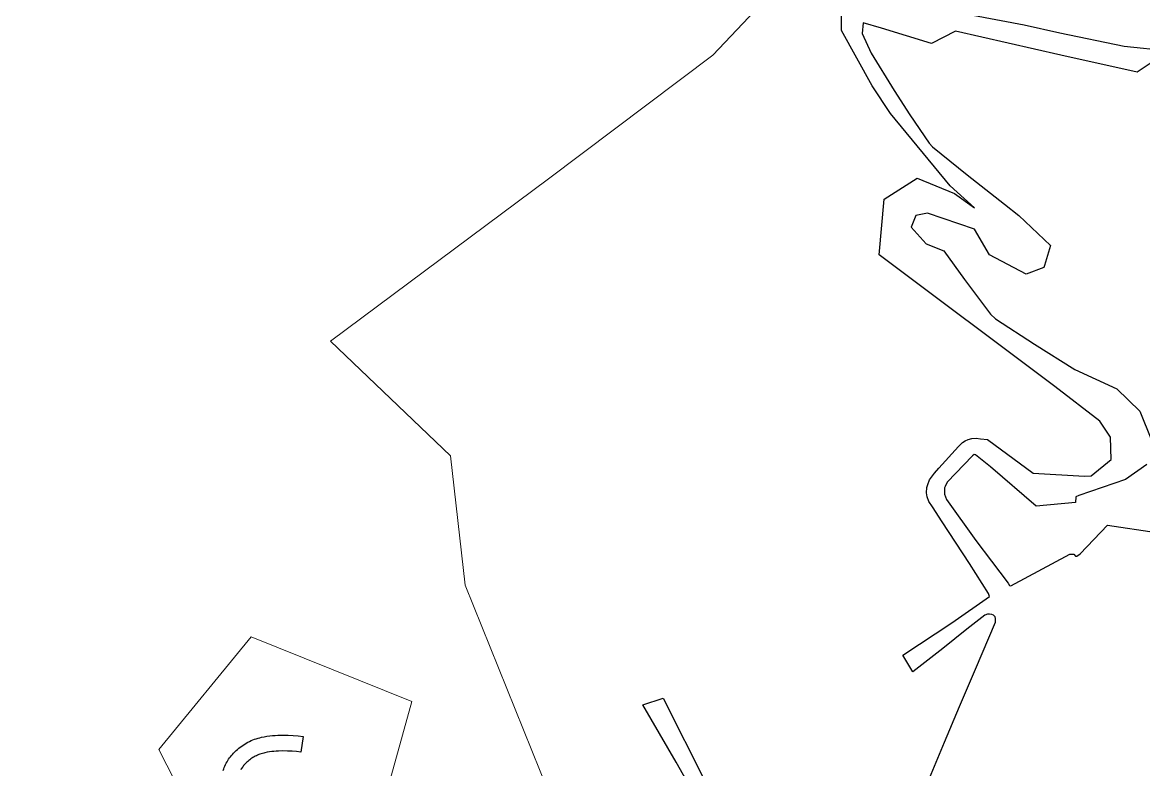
# Model space of a CAD drawing. Header units: millimetres. Extents: x 617751 to 636088, y 68402 to 77988.
# Drawn here: x 623959 to 624566, y 70603 to 71007 of the extents above; entities that cross this region are included whole.
import ezdxf

# ---------------------------------------------------------------- set-up
doc = ezdxf.new("R2010")
doc.units = ezdxf.units.MM
doc.header["$LTSCALE"] = 3
doc.header["$MEASUREMENT"] = 0
doc.layers.add('ALINHAMENTO PREDIAL', color=120, linetype='Continuous')
doc.layers.add('BAIRRO', color=30, linetype='Continuous')

msp = doc.modelspace()

# ---------------------------------------------------------------- linework, layer by layer
at = {"layer": 'ALINHAMENTO PREDIAL'}
for points in [[(624450.06, 70597.98), (624458.15, 70617.44), (624466.23, 70636.9), (624474.93, 70656.97), (624485.79, 70682.53), (624485.89, 70684.45), (624485.63, 70685.44), (624484.77, 70686.3), (624483.84, 70686.61), (624482.49, 70686.87), (624481.48, 70686.87), (624480.06, 70686.3), (624470.34, 70678.66), (624457.33, 70668.15), (624440.98, 70655.59), (624435.69, 70664.55), (624462.19, 70682.11), (624482.58, 70696.31), (624482.03, 70698.09), (624471.71, 70714.23), (624456.94, 70736.81), (624451.74, 70745.03), (624449.76, 70747.88), (624448.89, 70750.3), (624448.45, 70752.58), (624448.71, 70755.34), (624449.14, 70756.97), (624450.15, 70759.58), (624452.73, 70763.12), (624455.2, 70765.9), (624465.68, 70777.6), (624467.95, 70779.79), (624469.38, 70780.69), (624470.93, 70781.37), (624472.99, 70781.98), (624475.3, 70782.15), (624477.68, 70781.75), (624481.52, 70781.42), (624506.22, 70763.15), (624534.07, 70761.59), (624537.58, 70761.79), (624548.41, 70770.52), (624548.08, 70782.63), (624542.33, 70791.32), (624517.97, 70810.17), (624422.76, 70881.43), (624425.54, 70911.62), (624443.46, 70923), (624463.62, 70914.55), (624474.38, 70906.78), (624461.31, 70918.86), (624428.99, 70957.87), (624419.01, 70972.87), (624402.47, 71002.93), (624402.38, 71012.69)], [(624450.06, 70597.98), (624458.15, 70617.44), (624466.23, 70636.9), (624474.93, 70656.97), (624485.79, 70682.53), (624485.89, 70684.45), (624485.63, 70685.44), (624484.77, 70686.3), (624483.84, 70686.61), (624482.49, 70686.87), (624481.48, 70686.87), (624480.06, 70686.3), (624470.34, 70678.66), (624457.33, 70668.15), (624440.98, 70655.59), (624435.69, 70664.55), (624462.19, 70682.11), (624482.58, 70696.31), (624482.03, 70698.09), (624471.71, 70714.23), (624456.94, 70736.81), (624451.74, 70745.03), (624449.76, 70747.88), (624448.89, 70750.3), (624448.45, 70752.58), (624448.71, 70755.34), (624449.14, 70756.97), (624450.15, 70759.58), (624452.73, 70763.12), (624455.2, 70765.9), (624465.68, 70777.6), (624467.95, 70779.79), (624469.38, 70780.69), (624470.93, 70781.37), (624472.99, 70781.98), (624475.3, 70782.15), (624477.68, 70781.75), (624481.52, 70781.42), (624506.22, 70763.15), (624534.07, 70761.59), (624537.58, 70761.79), (624548.41, 70770.52), (624548.08, 70782.63), (624542.33, 70791.32), (624517.97, 70810.17), (624422.76, 70881.43), (624425.54, 70911.62), (624443.46, 70923), (624463.62, 70914.55), (624474.38, 70906.78), (624461.31, 70918.86), (624428.99, 70957.87), (624419.01, 70972.87), (624402.47, 71002.93), (624402.38, 71012.69)], [(624450.06, 70597.98), (624458.15, 70617.44), (624466.23, 70636.9), (624474.93, 70656.97), (624485.79, 70682.53), (624485.89, 70684.45), (624485.63, 70685.44), (624484.77, 70686.3), (624483.84, 70686.61), (624482.49, 70686.87), (624481.48, 70686.87), (624480.06, 70686.3), (624470.34, 70678.66), (624457.33, 70668.15), (624440.98, 70655.59), (624435.69, 70664.55), (624462.19, 70682.11), (624482.58, 70696.31), (624482.03, 70698.09), (624471.71, 70714.23), (624456.94, 70736.81), (624451.74, 70745.03), (624449.76, 70747.88), (624448.89, 70750.3), (624448.45, 70752.58), (624448.71, 70755.34), (624449.14, 70756.97), (624450.15, 70759.58), (624452.73, 70763.12), (624455.2, 70765.9), (624465.68, 70777.6), (624467.95, 70779.79), (624469.38, 70780.69), (624470.93, 70781.37), (624472.99, 70781.98), (624475.3, 70782.15), (624477.68, 70781.75), (624481.52, 70781.42), (624506.22, 70763.15), (624534.07, 70761.59), (624537.58, 70761.79), (624548.41, 70770.52), (624548.08, 70782.63), (624542.33, 70791.32), (624517.97, 70810.17), (624422.76, 70881.43), (624425.54, 70911.62), (624443.46, 70923), (624463.62, 70914.55), (624474.38, 70906.78), (624461.31, 70918.86), (624428.99, 70957.87), (624419.01, 70972.87), (624402.47, 71002.93), (624402.38, 71012.69)], [(624450.06, 70597.98), (624458.15, 70617.44), (624466.23, 70636.9), (624474.93, 70656.97), (624485.79, 70682.53), (624485.89, 70684.45), (624485.63, 70685.44), (624484.77, 70686.3), (624483.84, 70686.61), (624482.49, 70686.87), (624481.48, 70686.87), (624480.06, 70686.3), (624470.34, 70678.66), (624457.33, 70668.15), (624440.98, 70655.59), (624435.69, 70664.55), (624462.19, 70682.11), (624482.58, 70696.31), (624482.03, 70698.09), (624471.71, 70714.23), (624456.94, 70736.81), (624451.74, 70745.03), (624449.76, 70747.88), (624448.89, 70750.3), (624448.45, 70752.58), (624448.71, 70755.34), (624449.14, 70756.97), (624450.15, 70759.58), (624452.73, 70763.12), (624455.2, 70765.9), (624465.68, 70777.6), (624467.95, 70779.79), (624469.38, 70780.69), (624470.93, 70781.37), (624472.99, 70781.98), (624475.3, 70782.15), (624477.68, 70781.75), (624481.52, 70781.42), (624506.22, 70763.15), (624534.07, 70761.59), (624537.58, 70761.79), (624548.41, 70770.52), (624548.08, 70782.63), (624542.33, 70791.32), (624517.97, 70810.17), (624422.76, 70881.43), (624425.54, 70911.62), (624443.46, 70923), (624463.62, 70914.55), (624474.38, 70906.78), (624461.31, 70918.86), (624428.99, 70957.87), (624419.01, 70972.87), (624402.47, 71002.93), (624402.38, 71012.69)], [(624450.06, 70597.98), (624458.15, 70617.44), (624466.23, 70636.9), (624474.93, 70656.97), (624485.79, 70682.53), (624485.89, 70684.45), (624485.63, 70685.44), (624484.77, 70686.3), (624483.84, 70686.61), (624482.49, 70686.87), (624481.48, 70686.87), (624480.06, 70686.3), (624470.34, 70678.66), (624457.33, 70668.15), (624440.98, 70655.59), (624435.69, 70664.55), (624462.19, 70682.11), (624482.58, 70696.31), (624482.03, 70698.09), (624471.71, 70714.23), (624456.94, 70736.81), (624451.74, 70745.03), (624449.76, 70747.88), (624448.89, 70750.3), (624448.45, 70752.58), (624448.71, 70755.34), (624449.14, 70756.97), (624450.15, 70759.58), (624452.73, 70763.12), (624455.2, 70765.9), (624465.68, 70777.6), (624467.95, 70779.79), (624469.38, 70780.69), (624470.93, 70781.37), (624472.99, 70781.98), (624475.3, 70782.15), (624477.68, 70781.75), (624481.52, 70781.42), (624506.22, 70763.15), (624534.07, 70761.59), (624537.58, 70761.79), (624548.41, 70770.52), (624548.08, 70782.63), (624542.33, 70791.32), (624517.97, 70810.17), (624422.76, 70881.43), (624425.54, 70911.62), (624443.46, 70923), (624463.62, 70914.55), (624474.38, 70906.78), (624461.31, 70918.86), (624428.99, 70957.87), (624419.01, 70972.87), (624402.47, 71002.93), (624402.38, 71012.69)], [(624450.06, 70597.98), (624458.15, 70617.44), (624466.23, 70636.9), (624474.93, 70656.97), (624485.79, 70682.53), (624485.89, 70684.45), (624485.63, 70685.44), (624484.77, 70686.3), (624483.84, 70686.61), (624482.49, 70686.87), (624481.48, 70686.87), (624480.06, 70686.3), (624470.34, 70678.66), (624457.33, 70668.15), (624440.98, 70655.59), (624435.69, 70664.55), (624462.19, 70682.11), (624482.58, 70696.31), (624482.03, 70698.09), (624471.71, 70714.23), (624456.94, 70736.81), (624451.74, 70745.03), (624449.76, 70747.88), (624448.89, 70750.3), (624448.45, 70752.58), (624448.71, 70755.34), (624449.14, 70756.97), (624450.15, 70759.58), (624452.73, 70763.12), (624455.2, 70765.9), (624465.68, 70777.6), (624467.95, 70779.79), (624469.38, 70780.69), (624470.93, 70781.37), (624472.99, 70781.98), (624475.3, 70782.15), (624477.68, 70781.75), (624481.52, 70781.42), (624506.22, 70763.15), (624534.07, 70761.59), (624537.58, 70761.79), (624548.41, 70770.52), (624548.08, 70782.63), (624542.33, 70791.32), (624517.97, 70810.17), (624422.76, 70881.43), (624425.54, 70911.62), (624443.46, 70923), (624463.62, 70914.55), (624474.38, 70906.78), (624461.31, 70918.86), (624428.99, 70957.87), (624419.01, 70972.87), (624402.47, 71002.93), (624402.38, 71012.69)], [(624450.06, 70597.98), (624458.15, 70617.44), (624466.23, 70636.9), (624474.93, 70656.97), (624485.79, 70682.53), (624485.89, 70684.45), (624485.63, 70685.44), (624484.77, 70686.3), (624483.84, 70686.61), (624482.49, 70686.87), (624481.48, 70686.87), (624480.06, 70686.3), (624470.34, 70678.66), (624457.33, 70668.15), (624440.98, 70655.59), (624435.69, 70664.55), (624462.19, 70682.11), (624482.58, 70696.31), (624482.03, 70698.09), (624471.71, 70714.23), (624456.94, 70736.81), (624451.74, 70745.03), (624449.76, 70747.88), (624448.89, 70750.3), (624448.45, 70752.58), (624448.71, 70755.34), (624449.14, 70756.97), (624450.15, 70759.58), (624452.73, 70763.12), (624455.2, 70765.9), (624465.68, 70777.6), (624467.95, 70779.79), (624469.38, 70780.69), (624470.93, 70781.37), (624472.99, 70781.98), (624475.3, 70782.15), (624477.68, 70781.75), (624481.52, 70781.42), (624506.22, 70763.15), (624534.07, 70761.59), (624537.58, 70761.79), (624548.41, 70770.52), (624548.08, 70782.63), (624542.33, 70791.32), (624517.97, 70810.17), (624422.76, 70881.43), (624425.54, 70911.62), (624443.46, 70923), (624463.62, 70914.55), (624474.38, 70906.78), (624461.31, 70918.86), (624428.99, 70957.87), (624419.01, 70972.87), (624402.47, 71002.93), (624402.38, 71012.69)], [(624450.06, 70597.98), (624458.15, 70617.44), (624466.23, 70636.9), (624474.93, 70656.97), (624485.79, 70682.53), (624485.89, 70684.45), (624485.63, 70685.44), (624484.77, 70686.3), (624483.84, 70686.61), (624482.49, 70686.87), (624481.48, 70686.87), (624480.06, 70686.3), (624470.34, 70678.66), (624457.33, 70668.15), (624440.98, 70655.59), (624435.69, 70664.55), (624462.19, 70682.11), (624482.58, 70696.31), (624482.03, 70698.09), (624471.71, 70714.23), (624456.94, 70736.81), (624451.74, 70745.03), (624449.76, 70747.88), (624448.89, 70750.3), (624448.45, 70752.58), (624448.71, 70755.34), (624449.14, 70756.97), (624450.15, 70759.58), (624452.73, 70763.12), (624455.2, 70765.9), (624465.68, 70777.6), (624467.95, 70779.79), (624469.38, 70780.69), (624470.93, 70781.37), (624472.99, 70781.98), (624475.3, 70782.15), (624477.68, 70781.75), (624481.52, 70781.42), (624506.22, 70763.15), (624534.07, 70761.59), (624537.58, 70761.79), (624548.41, 70770.52), (624548.08, 70782.63), (624542.33, 70791.32), (624517.97, 70810.17), (624422.76, 70881.43), (624425.54, 70911.62), (624443.46, 70923), (624463.62, 70914.55), (624474.38, 70906.78), (624461.31, 70918.86), (624428.99, 70957.87), (624419.01, 70972.87), (624402.47, 71002.93), (624402.38, 71012.69)], [(624473.5, 71011.15), (624501.32, 71006), (624520.68, 71001.62), (624555.43, 70994.45), (624579.92, 70991.91), (624562.61, 70980.41), (624521.24, 70989.47), (624464.23, 71002.58), (624451.17, 70995.83), (624424.08, 71004.24), (624414.19, 71006.96), (624413.52, 71001.18), (624418.44, 70990.68), (624430.88, 70970.41), (624439.48, 70957.29), (624449.94, 70941.92), (624451.68, 70939.97), (624470.48, 70924.71), (624490.6, 70908.81), (624498.52, 70902.72), (624515.57, 70886.39), (624512.28, 70875.72), (624511.93, 70874.57), (624502.45, 70870.88), (624482.49, 70881.38), (624474.39, 70895.32), (624449.04, 70904.01), (624442.67, 70902.75), (624440.08, 70896.35), (624448.29, 70887.33), (624457.9, 70883.52), (624469.03, 70867.99), (624483.09, 70849.25), (624485.78, 70846.72), (624506.92, 70833), (624528.82, 70819.38), (624551.44, 70808.93), (624564.03, 70796.74), (624570.22, 70781.05)], [(624473.5, 71011.15), (624501.32, 71006), (624520.68, 71001.62), (624555.43, 70994.45), (624579.92, 70991.91), (624562.61, 70980.41), (624521.24, 70989.47), (624464.23, 71002.58), (624451.17, 70995.83), (624424.08, 71004.24), (624414.19, 71006.96), (624413.52, 71001.18), (624418.44, 70990.68), (624430.88, 70970.41), (624439.48, 70957.29), (624449.94, 70941.92), (624451.68, 70939.97), (624470.48, 70924.71), (624490.6, 70908.81), (624498.52, 70902.72), (624515.57, 70886.39), (624512.28, 70875.72), (624511.93, 70874.57), (624502.45, 70870.88), (624482.49, 70881.38), (624474.39, 70895.32), (624449.04, 70904.01), (624442.67, 70902.75), (624440.08, 70896.35), (624448.29, 70887.33), (624457.9, 70883.52), (624469.03, 70867.99), (624483.09, 70849.25), (624485.78, 70846.72), (624506.92, 70833), (624528.82, 70819.38), (624551.44, 70808.93), (624564.03, 70796.74), (624570.22, 70781.05)], [(624473.5, 71011.15), (624501.32, 71006), (624520.68, 71001.62), (624555.43, 70994.45), (624579.92, 70991.91), (624562.61, 70980.41), (624521.24, 70989.47), (624464.23, 71002.58), (624451.17, 70995.83), (624424.08, 71004.24), (624414.19, 71006.96), (624413.52, 71001.18), (624418.44, 70990.68), (624430.88, 70970.41), (624439.48, 70957.29), (624449.94, 70941.92), (624451.68, 70939.97), (624470.48, 70924.71), (624490.6, 70908.81), (624498.52, 70902.72), (624515.57, 70886.39), (624512.28, 70875.72), (624511.93, 70874.57), (624502.45, 70870.88), (624482.49, 70881.38), (624474.39, 70895.32), (624449.04, 70904.01), (624442.67, 70902.75), (624440.08, 70896.35), (624448.29, 70887.33), (624457.9, 70883.52), (624469.03, 70867.99), (624483.09, 70849.25), (624485.78, 70846.72), (624506.92, 70833), (624528.82, 70819.38), (624551.44, 70808.93), (624564.03, 70796.74), (624570.22, 70781.05)], [(624473.5, 71011.15), (624501.32, 71006), (624520.68, 71001.62), (624555.43, 70994.45), (624579.92, 70991.91), (624562.61, 70980.41), (624521.24, 70989.47), (624464.23, 71002.58), (624451.17, 70995.83), (624424.08, 71004.24), (624414.19, 71006.96), (624413.52, 71001.18), (624418.44, 70990.68), (624430.88, 70970.41), (624439.48, 70957.29), (624449.94, 70941.92), (624451.68, 70939.97), (624470.48, 70924.71), (624490.6, 70908.81), (624498.52, 70902.72), (624515.57, 70886.39), (624512.28, 70875.72), (624511.93, 70874.57), (624502.45, 70870.88), (624482.49, 70881.38), (624474.39, 70895.32), (624449.04, 70904.01), (624442.67, 70902.75), (624440.08, 70896.35), (624448.29, 70887.33), (624457.9, 70883.52), (624469.03, 70867.99), (624483.09, 70849.25), (624485.78, 70846.72), (624506.92, 70833), (624528.82, 70819.38), (624551.44, 70808.93), (624564.03, 70796.74), (624570.22, 70781.05)], [(624473.5, 71011.15), (624501.32, 71006), (624520.68, 71001.62), (624555.43, 70994.45), (624579.92, 70991.91), (624562.61, 70980.41), (624521.24, 70989.47), (624464.23, 71002.58), (624451.17, 70995.83), (624424.08, 71004.24), (624414.19, 71006.96), (624413.52, 71001.18), (624418.44, 70990.68), (624430.88, 70970.41), (624439.48, 70957.29), (624449.94, 70941.92), (624451.68, 70939.97), (624470.48, 70924.71), (624490.6, 70908.81), (624498.52, 70902.72), (624515.57, 70886.39), (624512.28, 70875.72), (624511.93, 70874.57), (624502.45, 70870.88), (624482.49, 70881.38), (624474.39, 70895.32), (624449.04, 70904.01), (624442.67, 70902.75), (624440.08, 70896.35), (624448.29, 70887.33), (624457.9, 70883.52), (624469.03, 70867.99), (624483.09, 70849.25), (624485.78, 70846.72), (624506.92, 70833), (624528.82, 70819.38), (624551.44, 70808.93), (624564.03, 70796.74), (624570.22, 70781.05)], [(624473.5, 71011.15), (624501.32, 71006), (624520.68, 71001.62), (624555.43, 70994.45), (624579.92, 70991.91), (624562.61, 70980.41), (624521.24, 70989.47), (624464.23, 71002.58), (624451.17, 70995.83), (624424.08, 71004.24), (624414.19, 71006.96), (624413.52, 71001.18), (624418.44, 70990.68), (624430.88, 70970.41), (624439.48, 70957.29), (624449.94, 70941.92), (624451.68, 70939.97), (624470.48, 70924.71), (624490.6, 70908.81), (624498.52, 70902.72), (624515.57, 70886.39), (624512.28, 70875.72), (624511.93, 70874.57), (624502.45, 70870.88), (624482.49, 70881.38), (624474.39, 70895.32), (624449.04, 70904.01), (624442.67, 70902.75), (624440.08, 70896.35), (624448.29, 70887.33), (624457.9, 70883.52), (624469.03, 70867.99), (624483.09, 70849.25), (624485.78, 70846.72), (624506.92, 70833), (624528.82, 70819.38), (624551.44, 70808.93), (624564.03, 70796.74), (624570.22, 70781.05)], [(624473.5, 71011.15), (624501.32, 71006), (624520.68, 71001.62), (624555.43, 70994.45), (624579.92, 70991.91), (624562.61, 70980.41), (624521.24, 70989.47), (624464.23, 71002.58), (624451.17, 70995.83), (624424.08, 71004.24), (624414.19, 71006.96), (624413.52, 71001.18), (624418.44, 70990.68), (624430.88, 70970.41), (624439.48, 70957.29), (624449.94, 70941.92), (624451.68, 70939.97), (624470.48, 70924.71), (624490.6, 70908.81), (624498.52, 70902.72), (624515.57, 70886.39), (624512.28, 70875.72), (624511.93, 70874.57), (624502.45, 70870.88), (624482.49, 70881.38), (624474.39, 70895.32), (624449.04, 70904.01), (624442.67, 70902.75), (624440.08, 70896.35), (624448.29, 70887.33), (624457.9, 70883.52), (624469.03, 70867.99), (624483.09, 70849.25), (624485.78, 70846.72), (624506.92, 70833), (624528.82, 70819.38), (624551.44, 70808.93), (624564.03, 70796.74), (624570.22, 70781.05)], [(624473.5, 71011.15), (624501.32, 71006), (624520.68, 71001.62), (624555.43, 70994.45), (624579.92, 70991.91), (624562.61, 70980.41), (624521.24, 70989.47), (624464.23, 71002.58), (624451.17, 70995.83), (624424.08, 71004.24), (624414.19, 71006.96), (624413.52, 71001.18), (624418.44, 70990.68), (624430.88, 70970.41), (624439.48, 70957.29), (624449.94, 70941.92), (624451.68, 70939.97), (624470.48, 70924.71), (624490.6, 70908.81), (624498.52, 70902.72), (624515.57, 70886.39), (624512.28, 70875.72), (624511.93, 70874.57), (624502.45, 70870.88), (624482.49, 70881.38), (624474.39, 70895.32), (624449.04, 70904.01), (624442.67, 70902.75), (624440.08, 70896.35), (624448.29, 70887.33), (624457.9, 70883.52), (624469.03, 70867.99), (624483.09, 70849.25), (624485.78, 70846.72), (624506.92, 70833), (624528.82, 70819.38), (624551.44, 70808.93), (624564.03, 70796.74), (624570.22, 70781.05)], [(624567.76, 70767.94), (624556.21, 70759.76), (624530.97, 70751.14), (624529.22, 70750.34), (624529.04, 70747.23), (624507.81, 70745.22), (624483.08, 70766.63), (624474.98, 70773.17), (624474.27, 70773.26), (624473.42, 70772.64), (624459.7, 70758.33), (624458.58, 70755.95), (624458.21, 70755.26), (624458.21, 70754.75), (624458.13, 70753.77), (624458.13, 70751.83), (624459.25, 70748.88), (624475.24, 70726.72), (624483.62, 70715.48), (624492.75, 70703.59), (624493.45, 70702.43), (624494.1, 70702.21), (624526.08, 70719.29), (624528.28, 70719.29), (624529.14, 70718.28), (624529.79, 70718.26), (624531.67, 70719.55), (624546.39, 70734.96), (624572.99, 70731.01)], [(624567.76, 70767.94), (624556.21, 70759.76), (624530.97, 70751.14), (624529.22, 70750.34), (624529.04, 70747.23), (624507.81, 70745.22), (624483.08, 70766.63), (624474.98, 70773.17), (624474.27, 70773.26), (624473.42, 70772.64), (624459.7, 70758.33), (624458.58, 70755.95), (624458.21, 70755.26), (624458.21, 70754.75), (624458.13, 70753.77), (624458.13, 70751.83), (624459.25, 70748.88), (624475.24, 70726.72), (624483.62, 70715.48), (624492.75, 70703.59), (624493.45, 70702.43), (624494.1, 70702.21), (624526.08, 70719.29), (624528.28, 70719.29), (624529.14, 70718.28), (624529.79, 70718.26), (624531.67, 70719.55), (624546.39, 70734.96), (624572.99, 70731.01)], [(624567.76, 70767.94), (624556.21, 70759.76), (624530.97, 70751.14), (624529.22, 70750.34), (624529.04, 70747.23), (624507.81, 70745.22), (624483.08, 70766.63), (624474.98, 70773.17), (624474.27, 70773.26), (624473.42, 70772.64), (624459.7, 70758.33), (624458.58, 70755.95), (624458.21, 70755.26), (624458.21, 70754.75), (624458.13, 70753.77), (624458.13, 70751.83), (624459.25, 70748.88), (624475.24, 70726.72), (624483.62, 70715.48), (624492.75, 70703.59), (624493.45, 70702.43), (624494.1, 70702.21), (624526.08, 70719.29), (624528.28, 70719.29), (624529.14, 70718.28), (624529.79, 70718.26), (624531.67, 70719.55), (624546.39, 70734.96), (624572.99, 70731.01)], [(624567.76, 70767.94), (624556.21, 70759.76), (624530.97, 70751.14), (624529.22, 70750.34), (624529.04, 70747.23), (624507.81, 70745.22), (624483.08, 70766.63), (624474.98, 70773.17), (624474.27, 70773.26), (624473.42, 70772.64), (624459.7, 70758.33), (624458.58, 70755.95), (624458.21, 70755.26), (624458.21, 70754.75), (624458.13, 70753.77), (624458.13, 70751.83), (624459.25, 70748.88), (624475.24, 70726.72), (624483.62, 70715.48), (624492.75, 70703.59), (624493.45, 70702.43), (624494.1, 70702.21), (624526.08, 70719.29), (624528.28, 70719.29), (624529.14, 70718.28), (624529.79, 70718.26), (624531.67, 70719.55), (624546.39, 70734.96), (624572.99, 70731.01)], [(624567.76, 70767.94), (624556.21, 70759.76), (624530.97, 70751.14), (624529.22, 70750.34), (624529.04, 70747.23), (624507.81, 70745.22), (624483.08, 70766.63), (624474.98, 70773.17), (624474.27, 70773.26), (624473.42, 70772.64), (624459.7, 70758.33), (624458.58, 70755.95), (624458.21, 70755.26), (624458.21, 70754.75), (624458.13, 70753.77), (624458.13, 70751.83), (624459.25, 70748.88), (624475.24, 70726.72), (624483.62, 70715.48), (624492.75, 70703.59), (624493.45, 70702.43), (624494.1, 70702.21), (624526.08, 70719.29), (624528.28, 70719.29), (624529.14, 70718.28), (624529.79, 70718.26), (624531.67, 70719.55), (624546.39, 70734.96), (624572.99, 70731.01)], [(624567.76, 70767.94), (624556.21, 70759.76), (624530.97, 70751.14), (624529.22, 70750.34), (624529.04, 70747.23), (624507.81, 70745.22), (624483.08, 70766.63), (624474.98, 70773.17), (624474.27, 70773.26), (624473.42, 70772.64), (624459.7, 70758.33), (624458.58, 70755.95), (624458.21, 70755.26), (624458.21, 70754.75), (624458.13, 70753.77), (624458.13, 70751.83), (624459.25, 70748.88), (624475.24, 70726.72), (624483.62, 70715.48), (624492.75, 70703.59), (624493.45, 70702.43), (624494.1, 70702.21), (624526.08, 70719.29), (624528.28, 70719.29), (624529.14, 70718.28), (624529.79, 70718.26), (624531.67, 70719.55), (624546.39, 70734.96), (624572.99, 70731.01)], [(624567.76, 70767.94), (624556.21, 70759.76), (624530.97, 70751.14), (624529.22, 70750.34), (624529.04, 70747.23), (624507.81, 70745.22), (624483.08, 70766.63), (624474.98, 70773.17), (624474.27, 70773.26), (624473.42, 70772.64), (624459.7, 70758.33), (624458.58, 70755.95), (624458.21, 70755.26), (624458.21, 70754.75), (624458.13, 70753.77), (624458.13, 70751.83), (624459.25, 70748.88), (624475.24, 70726.72), (624483.62, 70715.48), (624492.75, 70703.59), (624493.45, 70702.43), (624494.1, 70702.21), (624526.08, 70719.29), (624528.28, 70719.29), (624529.14, 70718.28), (624529.79, 70718.26), (624531.67, 70719.55), (624546.39, 70734.96), (624572.99, 70731.01)], [(624567.76, 70767.94), (624556.21, 70759.76), (624530.97, 70751.14), (624529.22, 70750.34), (624529.04, 70747.23), (624507.81, 70745.22), (624483.08, 70766.63), (624474.98, 70773.17), (624474.27, 70773.26), (624473.42, 70772.64), (624459.7, 70758.33), (624458.58, 70755.95), (624458.21, 70755.26), (624458.21, 70754.75), (624458.13, 70753.77), (624458.13, 70751.83), (624459.25, 70748.88), (624475.24, 70726.72), (624483.62, 70715.48), (624492.75, 70703.59), (624493.45, 70702.43), (624494.1, 70702.21), (624526.08, 70719.29), (624528.28, 70719.29), (624529.14, 70718.28), (624529.79, 70718.26), (624531.67, 70719.55), (624546.39, 70734.96), (624572.99, 70731.01)], [(624326.66, 70582.22), (624312.84, 70606.68), (624294.83, 70637.77), (624305.92, 70641.3), (624329.18, 70595.04)], [(624326.66, 70582.22), (624312.84, 70606.68), (624294.83, 70637.77), (624305.92, 70641.3), (624329.18, 70595.04)], [(624326.66, 70582.22), (624312.84, 70606.68), (624294.83, 70637.77), (624305.92, 70641.3), (624329.18, 70595.04)], [(624326.66, 70582.22), (624312.84, 70606.68), (624294.83, 70637.77), (624305.92, 70641.3), (624329.18, 70595.04)], [(624326.66, 70582.22), (624312.84, 70606.68), (624294.83, 70637.77), (624305.92, 70641.3), (624329.18, 70595.04)], [(624326.66, 70582.22), (624312.84, 70606.68), (624294.83, 70637.77), (624305.92, 70641.3), (624329.18, 70595.04)], [(624326.66, 70582.22), (624312.84, 70606.68), (624294.83, 70637.77), (624305.92, 70641.3), (624329.18, 70595.04)], [(624326.66, 70582.22), (624312.84, 70606.68), (624294.83, 70637.77), (624305.92, 70641.3), (624329.18, 70595.04)], [(624067.61, 70602.23), (624067.88, 70603.02), (624068.18, 70603.8), (624068.51, 70604.58), (624068.86, 70605.34), (624069.24, 70606.09), (624069.64, 70606.82), (624070.07, 70607.54), (624070.52, 70608.25), (624070.99, 70608.94), (624071.49, 70609.62), (624072.01, 70610.27), (624072.55, 70610.91), (624073.12, 70611.53), (624073.81, 70612.24), (624074.52, 70612.93), (624075.25, 70613.59), (624076.01, 70614.22), (624076.78, 70614.83), (624077.58, 70615.41), (624078.4, 70615.97), (624079.23, 70616.5), (624080.08, 70617), (624080.95, 70617.47), (624081.83, 70617.92), (624082.72, 70618.33), (624083.63, 70618.71), (624084.56, 70619.06), (624085.49, 70619.39), (624086.43, 70619.68), (624087.39, 70619.94), (624088.35, 70620.16), (624089.81, 70620.46), (624091.28, 70620.71), (624092.76, 70620.92), (624094.24, 70621.08), (624095.73, 70621.2), (624097.22, 70621.28), (624099.95, 70621.33), (624102.67, 70621.29), (624105.4, 70621.16), (624108.11, 70620.94), (624110.82, 70620.63), (624109.7, 70612.1), (624107.27, 70612.38), (624104.84, 70612.58), (624102.4, 70612.7), (624099.96, 70612.73), (624097.52, 70612.69), (624096.29, 70612.63), (624095.06, 70612.53), (624093.83, 70612.39), (624092.61, 70612.22), (624091.39, 70612.01), (624090.18, 70611.76), (624089.5, 70611.6), (624088.82, 70611.42), (624088.16, 70611.21), (624087.49, 70610.99), (624086.84, 70610.74), (624086.19, 70610.46), (624085.56, 70610.17), (624084.93, 70609.86), (624084.32, 70609.52), (624083.71, 70609.17), (624083.12, 70608.79), (624082.54, 70608.4), (624081.98, 70607.98), (624081.43, 70607.55), (624080.89, 70607.1), (624080.37, 70606.63), (624079.87, 70606.15), (624079.38, 70605.64), (624079.01, 70605.24), (624078.66, 70604.82), (624078.32, 70604.39), (624077.99, 70603.95), (624077.68, 70603.5), (624077.39, 70603.04), (624077.11, 70602.57)], [(624067.61, 70602.23), (624067.88, 70603.02), (624068.18, 70603.8), (624068.51, 70604.58), (624068.86, 70605.34), (624069.24, 70606.09), (624069.64, 70606.82), (624070.07, 70607.54), (624070.52, 70608.25), (624070.99, 70608.94), (624071.49, 70609.62), (624072.01, 70610.27), (624072.55, 70610.91), (624073.12, 70611.53), (624073.81, 70612.24), (624074.52, 70612.93), (624075.25, 70613.59), (624076.01, 70614.22), (624076.78, 70614.83), (624077.58, 70615.41), (624078.4, 70615.97), (624079.23, 70616.5), (624080.08, 70617), (624080.95, 70617.47), (624081.83, 70617.92), (624082.72, 70618.33), (624083.63, 70618.71), (624084.56, 70619.06), (624085.49, 70619.39), (624086.43, 70619.68), (624087.39, 70619.94), (624088.35, 70620.16), (624089.81, 70620.46), (624091.28, 70620.71), (624092.76, 70620.92), (624094.24, 70621.08), (624095.73, 70621.2), (624097.22, 70621.28), (624099.95, 70621.33), (624102.67, 70621.29), (624105.4, 70621.16), (624108.11, 70620.94), (624110.82, 70620.63), (624109.7, 70612.1), (624107.27, 70612.38), (624104.84, 70612.58), (624102.4, 70612.7), (624099.96, 70612.73), (624097.52, 70612.69), (624096.29, 70612.63), (624095.06, 70612.53), (624093.83, 70612.39), (624092.61, 70612.22), (624091.39, 70612.01), (624090.18, 70611.76), (624089.5, 70611.6), (624088.82, 70611.42), (624088.16, 70611.21), (624087.49, 70610.99), (624086.84, 70610.74), (624086.19, 70610.46), (624085.56, 70610.17), (624084.93, 70609.86), (624084.32, 70609.52), (624083.71, 70609.17), (624083.12, 70608.79), (624082.54, 70608.4), (624081.98, 70607.98), (624081.43, 70607.55), (624080.89, 70607.1), (624080.37, 70606.63), (624079.87, 70606.15), (624079.38, 70605.64), (624079.01, 70605.24), (624078.66, 70604.82), (624078.32, 70604.39), (624077.99, 70603.95), (624077.68, 70603.5), (624077.39, 70603.04), (624077.11, 70602.57)], [(624067.61, 70602.23), (624067.88, 70603.02), (624068.18, 70603.8), (624068.51, 70604.58), (624068.86, 70605.34), (624069.24, 70606.09), (624069.64, 70606.82), (624070.07, 70607.54), (624070.52, 70608.25), (624070.99, 70608.94), (624071.49, 70609.62), (624072.01, 70610.27), (624072.55, 70610.91), (624073.12, 70611.53), (624073.81, 70612.24), (624074.52, 70612.93), (624075.25, 70613.59), (624076.01, 70614.22), (624076.78, 70614.83), (624077.58, 70615.41), (624078.4, 70615.97), (624079.23, 70616.5), (624080.08, 70617), (624080.95, 70617.47), (624081.83, 70617.92), (624082.72, 70618.33), (624083.63, 70618.71), (624084.56, 70619.06), (624085.49, 70619.39), (624086.43, 70619.68), (624087.39, 70619.94), (624088.35, 70620.16), (624089.81, 70620.46), (624091.28, 70620.71), (624092.76, 70620.92), (624094.24, 70621.08), (624095.73, 70621.2), (624097.22, 70621.28), (624099.95, 70621.33), (624102.67, 70621.29), (624105.4, 70621.16), (624108.11, 70620.94), (624110.82, 70620.63), (624109.7, 70612.1), (624107.27, 70612.38), (624104.84, 70612.58), (624102.4, 70612.7), (624099.96, 70612.73), (624097.52, 70612.69), (624096.29, 70612.63), (624095.06, 70612.53), (624093.83, 70612.39), (624092.61, 70612.22), (624091.39, 70612.01), (624090.18, 70611.76), (624089.5, 70611.6), (624088.82, 70611.42), (624088.16, 70611.21), (624087.49, 70610.99), (624086.84, 70610.74), (624086.19, 70610.46), (624085.56, 70610.17), (624084.93, 70609.86), (624084.32, 70609.52), (624083.71, 70609.17), (624083.12, 70608.79), (624082.54, 70608.4), (624081.98, 70607.98), (624081.43, 70607.55), (624080.89, 70607.1), (624080.37, 70606.63), (624079.87, 70606.15), (624079.38, 70605.64), (624079.01, 70605.24), (624078.66, 70604.82), (624078.32, 70604.39), (624077.99, 70603.95), (624077.68, 70603.5), (624077.39, 70603.04), (624077.11, 70602.57)], [(624067.61, 70602.23), (624067.88, 70603.02), (624068.18, 70603.8), (624068.51, 70604.58), (624068.86, 70605.34), (624069.24, 70606.09), (624069.64, 70606.82), (624070.07, 70607.54), (624070.52, 70608.25), (624070.99, 70608.94), (624071.49, 70609.62), (624072.01, 70610.27), (624072.55, 70610.91), (624073.12, 70611.53), (624073.81, 70612.24), (624074.52, 70612.93), (624075.25, 70613.59), (624076.01, 70614.22), (624076.78, 70614.83), (624077.58, 70615.41), (624078.4, 70615.97), (624079.23, 70616.5), (624080.08, 70617), (624080.95, 70617.47), (624081.83, 70617.92), (624082.72, 70618.33), (624083.63, 70618.71), (624084.56, 70619.06), (624085.49, 70619.39), (624086.43, 70619.68), (624087.39, 70619.94), (624088.35, 70620.16), (624089.81, 70620.46), (624091.28, 70620.71), (624092.76, 70620.92), (624094.24, 70621.08), (624095.73, 70621.2), (624097.22, 70621.28), (624099.95, 70621.33), (624102.67, 70621.29), (624105.4, 70621.16), (624108.11, 70620.94), (624110.82, 70620.63), (624109.7, 70612.1), (624107.27, 70612.38), (624104.84, 70612.58), (624102.4, 70612.7), (624099.96, 70612.73), (624097.52, 70612.69), (624096.29, 70612.63), (624095.06, 70612.53), (624093.83, 70612.39), (624092.61, 70612.22), (624091.39, 70612.01), (624090.18, 70611.76), (624089.5, 70611.6), (624088.82, 70611.42), (624088.16, 70611.21), (624087.49, 70610.99), (624086.84, 70610.74), (624086.19, 70610.46), (624085.56, 70610.17), (624084.93, 70609.86), (624084.32, 70609.52), (624083.71, 70609.17), (624083.12, 70608.79), (624082.54, 70608.4), (624081.98, 70607.98), (624081.43, 70607.55), (624080.89, 70607.1), (624080.37, 70606.63), (624079.87, 70606.15), (624079.38, 70605.64), (624079.01, 70605.24), (624078.66, 70604.82), (624078.32, 70604.39), (624077.99, 70603.95), (624077.68, 70603.5), (624077.39, 70603.04), (624077.11, 70602.57)], [(624067.61, 70602.23), (624067.88, 70603.02), (624068.18, 70603.8), (624068.51, 70604.58), (624068.86, 70605.34), (624069.24, 70606.09), (624069.64, 70606.82), (624070.07, 70607.54), (624070.52, 70608.25), (624070.99, 70608.94), (624071.49, 70609.62), (624072.01, 70610.27), (624072.55, 70610.91), (624073.12, 70611.53), (624073.81, 70612.24), (624074.52, 70612.93), (624075.25, 70613.59), (624076.01, 70614.22), (624076.78, 70614.83), (624077.58, 70615.41), (624078.4, 70615.97), (624079.23, 70616.5), (624080.08, 70617), (624080.95, 70617.47), (624081.83, 70617.92), (624082.72, 70618.33), (624083.63, 70618.71), (624084.56, 70619.06), (624085.49, 70619.39), (624086.43, 70619.68), (624087.39, 70619.94), (624088.35, 70620.16), (624089.81, 70620.46), (624091.28, 70620.71), (624092.76, 70620.92), (624094.24, 70621.08), (624095.73, 70621.2), (624097.22, 70621.28), (624099.95, 70621.33), (624102.67, 70621.29), (624105.4, 70621.16), (624108.11, 70620.94), (624110.82, 70620.63), (624109.7, 70612.1), (624107.27, 70612.38), (624104.84, 70612.58), (624102.4, 70612.7), (624099.96, 70612.73), (624097.52, 70612.69), (624096.29, 70612.63), (624095.06, 70612.53), (624093.83, 70612.39), (624092.61, 70612.22), (624091.39, 70612.01), (624090.18, 70611.76), (624089.5, 70611.6), (624088.82, 70611.42), (624088.16, 70611.21), (624087.49, 70610.99), (624086.84, 70610.74), (624086.19, 70610.46), (624085.56, 70610.17), (624084.93, 70609.86), (624084.32, 70609.52), (624083.71, 70609.17), (624083.12, 70608.79), (624082.54, 70608.4), (624081.98, 70607.98), (624081.43, 70607.55), (624080.89, 70607.1), (624080.37, 70606.63), (624079.87, 70606.15), (624079.38, 70605.64), (624079.01, 70605.24), (624078.66, 70604.82), (624078.32, 70604.39), (624077.99, 70603.95), (624077.68, 70603.5), (624077.39, 70603.04), (624077.11, 70602.57)], [(624067.61, 70602.23), (624067.88, 70603.02), (624068.18, 70603.8), (624068.51, 70604.58), (624068.86, 70605.34), (624069.24, 70606.09), (624069.64, 70606.82), (624070.07, 70607.54), (624070.52, 70608.25), (624070.99, 70608.94), (624071.49, 70609.62), (624072.01, 70610.27), (624072.55, 70610.91), (624073.12, 70611.53), (624073.81, 70612.24), (624074.52, 70612.93), (624075.25, 70613.59), (624076.01, 70614.22), (624076.78, 70614.83), (624077.58, 70615.41), (624078.4, 70615.97), (624079.23, 70616.5), (624080.08, 70617), (624080.95, 70617.47), (624081.83, 70617.92), (624082.72, 70618.33), (624083.63, 70618.71), (624084.56, 70619.06), (624085.49, 70619.39), (624086.43, 70619.68), (624087.39, 70619.94), (624088.35, 70620.16), (624089.81, 70620.46), (624091.28, 70620.71), (624092.76, 70620.92), (624094.24, 70621.08), (624095.73, 70621.2), (624097.22, 70621.28), (624099.95, 70621.33), (624102.67, 70621.29), (624105.4, 70621.16), (624108.11, 70620.94), (624110.82, 70620.63), (624109.7, 70612.1), (624107.27, 70612.38), (624104.84, 70612.58), (624102.4, 70612.7), (624099.96, 70612.73), (624097.52, 70612.69), (624096.29, 70612.63), (624095.06, 70612.53), (624093.83, 70612.39), (624092.61, 70612.22), (624091.39, 70612.01), (624090.18, 70611.76), (624089.5, 70611.6), (624088.82, 70611.42), (624088.16, 70611.21), (624087.49, 70610.99), (624086.84, 70610.74), (624086.19, 70610.46), (624085.56, 70610.17), (624084.93, 70609.86), (624084.32, 70609.52), (624083.71, 70609.17), (624083.12, 70608.79), (624082.54, 70608.4), (624081.98, 70607.98), (624081.43, 70607.55), (624080.89, 70607.1), (624080.37, 70606.63), (624079.87, 70606.15), (624079.38, 70605.64), (624079.01, 70605.24), (624078.66, 70604.82), (624078.32, 70604.39), (624077.99, 70603.95), (624077.68, 70603.5), (624077.39, 70603.04), (624077.11, 70602.57)], [(624067.61, 70602.23), (624067.88, 70603.02), (624068.18, 70603.8), (624068.51, 70604.58), (624068.86, 70605.34), (624069.24, 70606.09), (624069.64, 70606.82), (624070.07, 70607.54), (624070.52, 70608.25), (624070.99, 70608.94), (624071.49, 70609.62), (624072.01, 70610.27), (624072.55, 70610.91), (624073.12, 70611.53), (624073.81, 70612.24), (624074.52, 70612.93), (624075.25, 70613.59), (624076.01, 70614.22), (624076.78, 70614.83), (624077.58, 70615.41), (624078.4, 70615.97), (624079.23, 70616.5), (624080.08, 70617), (624080.95, 70617.47), (624081.83, 70617.92), (624082.72, 70618.33), (624083.63, 70618.71), (624084.56, 70619.06), (624085.49, 70619.39), (624086.43, 70619.68), (624087.39, 70619.94), (624088.35, 70620.16), (624089.81, 70620.46), (624091.28, 70620.71), (624092.76, 70620.92), (624094.24, 70621.08), (624095.73, 70621.2), (624097.22, 70621.28), (624099.95, 70621.33), (624102.67, 70621.29), (624105.4, 70621.16), (624108.11, 70620.94), (624110.82, 70620.63), (624109.7, 70612.1), (624107.27, 70612.38), (624104.84, 70612.58), (624102.4, 70612.7), (624099.96, 70612.73), (624097.52, 70612.69), (624096.29, 70612.63), (624095.06, 70612.53), (624093.83, 70612.39), (624092.61, 70612.22), (624091.39, 70612.01), (624090.18, 70611.76), (624089.5, 70611.6), (624088.82, 70611.42), (624088.16, 70611.21), (624087.49, 70610.99), (624086.84, 70610.74), (624086.19, 70610.46), (624085.56, 70610.17), (624084.93, 70609.86), (624084.32, 70609.52), (624083.71, 70609.17), (624083.12, 70608.79), (624082.54, 70608.4), (624081.98, 70607.98), (624081.43, 70607.55), (624080.89, 70607.1), (624080.37, 70606.63), (624079.87, 70606.15), (624079.38, 70605.64), (624079.01, 70605.24), (624078.66, 70604.82), (624078.32, 70604.39), (624077.99, 70603.95), (624077.68, 70603.5), (624077.39, 70603.04), (624077.11, 70602.57)], [(624067.61, 70602.23), (624067.88, 70603.02), (624068.18, 70603.8), (624068.51, 70604.58), (624068.86, 70605.34), (624069.24, 70606.09), (624069.64, 70606.82), (624070.07, 70607.54), (624070.52, 70608.25), (624070.99, 70608.94), (624071.49, 70609.62), (624072.01, 70610.27), (624072.55, 70610.91), (624073.12, 70611.53), (624073.81, 70612.24), (624074.52, 70612.93), (624075.25, 70613.59), (624076.01, 70614.22), (624076.78, 70614.83), (624077.58, 70615.41), (624078.4, 70615.97), (624079.23, 70616.5), (624080.08, 70617), (624080.95, 70617.47), (624081.83, 70617.92), (624082.72, 70618.33), (624083.63, 70618.71), (624084.56, 70619.06), (624085.49, 70619.39), (624086.43, 70619.68), (624087.39, 70619.94), (624088.35, 70620.16), (624089.81, 70620.46), (624091.28, 70620.71), (624092.76, 70620.92), (624094.24, 70621.08), (624095.73, 70621.2), (624097.22, 70621.28), (624099.95, 70621.33), (624102.67, 70621.29), (624105.4, 70621.16), (624108.11, 70620.94), (624110.82, 70620.63), (624109.7, 70612.1), (624107.27, 70612.38), (624104.84, 70612.58), (624102.4, 70612.7), (624099.96, 70612.73), (624097.52, 70612.69), (624096.29, 70612.63), (624095.06, 70612.53), (624093.83, 70612.39), (624092.61, 70612.22), (624091.39, 70612.01), (624090.18, 70611.76), (624089.5, 70611.6), (624088.82, 70611.42), (624088.16, 70611.21), (624087.49, 70610.99), (624086.84, 70610.74), (624086.19, 70610.46), (624085.56, 70610.17), (624084.93, 70609.86), (624084.32, 70609.52), (624083.71, 70609.17), (624083.12, 70608.79), (624082.54, 70608.4), (624081.98, 70607.98), (624081.43, 70607.55), (624080.89, 70607.1), (624080.37, 70606.63), (624079.87, 70606.15), (624079.38, 70605.64), (624079.01, 70605.24), (624078.66, 70604.82), (624078.32, 70604.39), (624077.99, 70603.95), (624077.68, 70603.5), (624077.39, 70603.04), (624077.11, 70602.57)]]:
    msp.add_lwpolyline(points, dxfattribs=at)
at = {"layer": 'BAIRRO', "lineweight": 20}
msp.add_lwpolyline([(623952.65, 70494.57), (624082.65, 70465.57), (624121.65, 70464.57), (624161.65, 70458.57), (624165.65, 70461.57), (624155.65, 70471.57), (624080.65, 70519.57), (624032.65, 70613.57), (624082.65, 70674.57), (624169.65, 70639.57), (624153.65, 70581.57), (624156.65, 70552.57), (624210.65, 70539.57), (624268.65, 70449.57), (624309.65, 70434.57), (624304.65, 70503.57), (624243.65, 70590.57), (624198.65, 70702.57), (624190.65, 70772.57), (624125.65, 70834.57), (624243.65, 70922.57), (624332.65, 70989.57), (624384.65, 71044.57)], dxfattribs=at)

doc.saveas('drawing.dxf')
